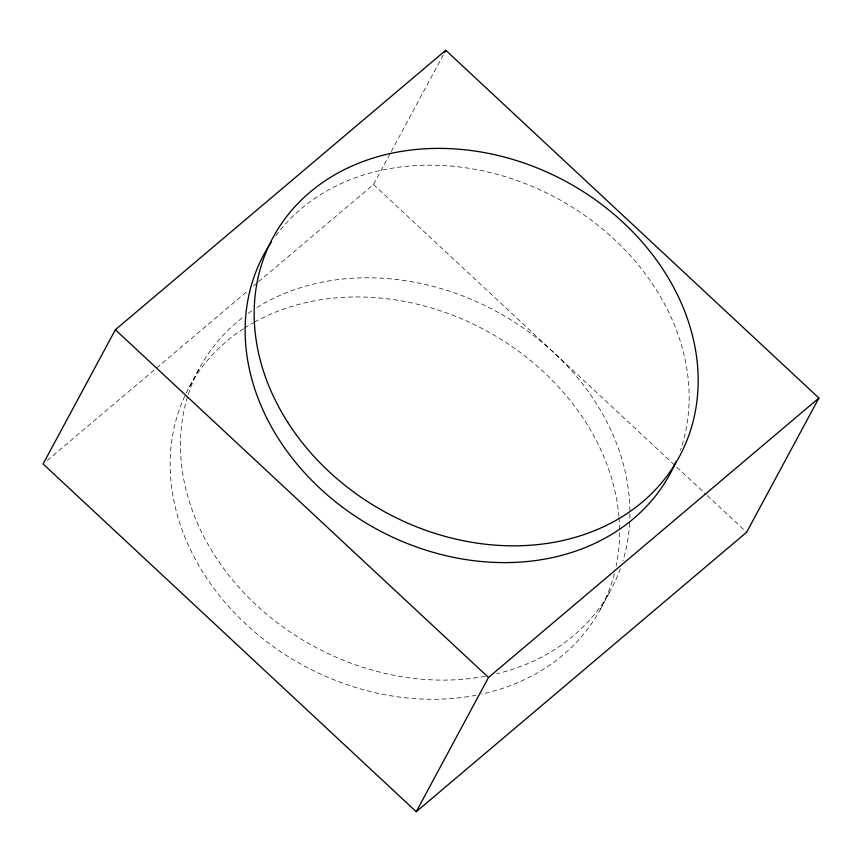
<?xml version="1.0" encoding="UTF-8"?>
<svg xmlns="http://www.w3.org/2000/svg" width="862" height="862" viewBox="0 0 862 862"><rect width="100%" height="100%" fill="white"/><g stroke="black" fill="none" stroke-linecap="round" stroke-linejoin="round"><path stroke-width="0.65" stroke-dasharray="4.31 3.23" d="M189.532 386.575L199.855 367.406M258.568 281.712L373.494 184.511L390.605 152.725M391.24 151.54L443.23 54.996M600.189 609.649L610.511 590.47M47.205 460.491L248.31 290.386M253.439 286.055L257.544 282.585M373.494 184.511L706.258 494.648M707.249 495.564L746.621 532.263M614.369 573.704A233.667 190.707 28.3 0 1 481.255 694.179M476.115 695.235A233.667 190.707 28.3 0 1 203.863 573.801A233.667 190.707 28.3 0 1 243.353 328.842M244.442 328.131A233.667 190.707 28.3 0 1 253.385 322.733M254.527 322.097A233.667 190.707 28.3 0 1 484.175 329.618A233.667 190.707 28.3 0 1 618.894 516.252M619.002 517.556A233.667 190.707 28.3 0 1 616.104 566.248M275.786 235.725A230.844 188.401 28.3 0 1 554.837 197.139A230.844 188.401 28.3 0 1 680.474 450.255M620.338 568.618A233.667 190.707 28.3 0 1 496.663 673.847M485.144 676.304A233.667 190.707 28.3 0 1 254.904 603.723A233.667 190.707 28.3 0 1 187.894 395.604M188.304 394.333A233.667 190.707 28.3 0 1 243.138 317.141M248.321 313.305A233.667 190.707 28.3 0 1 252.588 310.374M256.962 307.562A233.667 190.707 28.3 0 1 497.87 312.26A233.667 190.707 28.3 0 1 629.917 512.739M629.906 514.032A233.667 190.707 28.3 0 1 629.68 521.779M629.616 523.072A233.667 190.707 28.3 0 1 622.87 560.99"/><path stroke-width="1.29" d="M115.379 329.737L43.1 463.961L416.238 811.713L746.621 532.263L818.9 398.039L445.762 50.287L115.379 329.737L488.506 677.489L416.238 811.713M444.49 52.636L445.762 50.287M488.506 677.489L818.9 398.039M676.196 461.321A230.844 188.401 28.3 0 1 377.308 529.483A230.844 188.401 28.3 0 1 271.239 242.2M287.757 422.326A230.844 188.401 28.3 0 0 672.069 468.799A230.844 188.401 28.3 0 0 468.68 150.203A230.844 188.401 28.3 0 0 287.757 422.326"/></g></svg>
